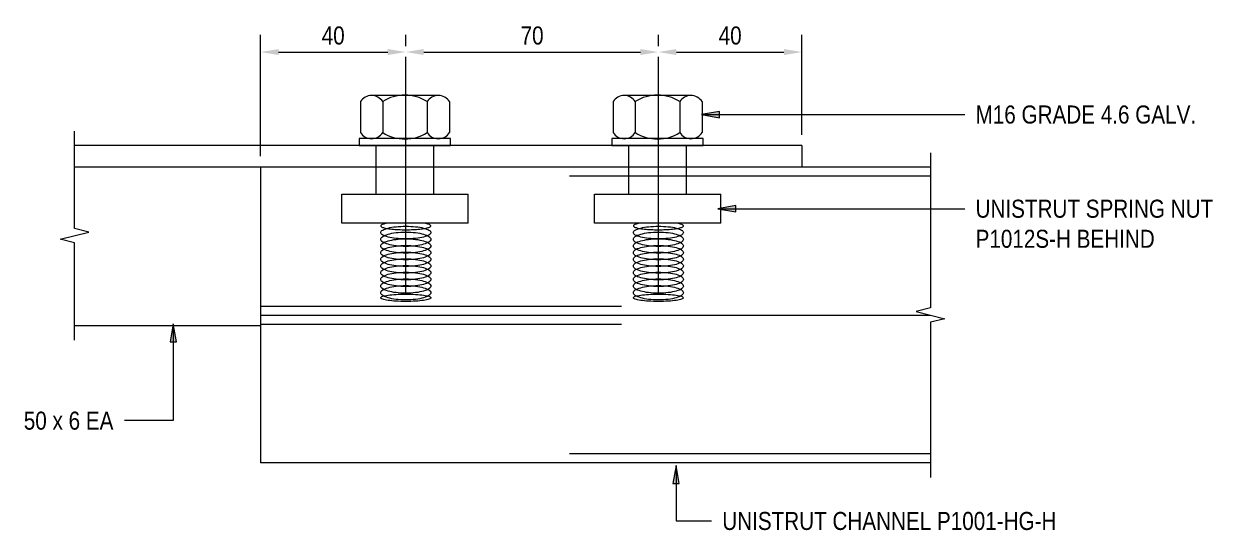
# Model space of a CAD drawing. Header units: metres. Extents: x 0.2 to 14.6, y -2.3 to 5.5.
# Drawn here: x 14.3155 to 14.6451, y 2.8937 to 3.034 of the extents above; entities that cross this region are included whole.
import ezdxf

# ---------------------------------------------------------------- set-up
doc = ezdxf.new("R2010")
doc.units = ezdxf.units.M
for name, pattern in [('Hidden - Small', [0.0022938, 0.0015, -0.0007938]), ('JacobsCenter', [0.015000000000000001, 0.009000000000000003, -0.0015, 0.003, -0.0015]), ('JacobsDash', [0.0045000000000000005, 0.003, -0.0015])]:
    doc.linetypes.add(name, pattern=pattern)
doc.layers.get('Defpoints').update_dxf_attribs({"color": 41})
for name, color, linetype, lineweight in [('A-ANNO-DIMS', 7, 'Continuous', 9), ('A-DETL', 7, 'Continuous', 13), ('A-DETL-GENF', 7, 'Continuous', 9), ('G-ANNO-TEXT', 7, 'Continuous', 9)]:
    doc.layers.add(name, color=color, linetype=linetype, lineweight=lineweight)
doc.styles.add('Arial Narrow_1', font='ARIALN.TTF', dxfattribs={"height": 0.005})
doc.dimstyles.new('Dimension_Standard_T__mm__2', dxfattribs={"dimscale": 0.3048, "dimtxt": 0.005117154868091298, "dimasz": 0.01640419947506562, "dimexe": 0.01574803149606299, "dimexo": 0.00984251968503937, "dimgap": 0.006561679790026247, "dimtad": 1, "dimdec": 0, "dimlfac": 1000, "dimzin": 0, "dimdsep": 46, "dimtxsty": 'Arial Narrow_1', "dimsah": 1, "dimcen": 0.09, "dimaunit": 1, "dimadec": 4, "dimazin": 0, "dimtfac": 1, "dimtdec": 4, "dimtix": 1, "dimtmove": 0, "dimatfit": 3, "dimfxl": 1, "dimtvp": 1, "dimtolj": 1, "dimtzin": 0, "dimlwd": 18, "dimlwe": 18, "dimarcsym": 2})

# ---------------------------------------------------------------- blocks, each defined once
blk = doc.blocks.new('CS_DET_BreakLine_ViewScale - CS_Std BreakLine-7327107-DRG-2873253 - DETAIL B - UNISTRUT')
at = {"layer": 'A-DETL-GENF'}
for p, q in [((0.04000000000000055, -0.004), (0.04200000000000054, 0.004)), ((0.04200000000000054, 0.004), (0.04300000000000051, 0)), ((-0.003999999999999971, 0), (0.03900000000000047, 0)), ((0.03900000000000047, 0), (0.04000000000000055, -0.004)), ((0.04300000000000051, 0), (0.08600000000000069, 0))]:
    blk.add_line(p, q, dxfattribs=at)
blk = doc.blocks.new('CS_DET_BreakLine_ViewScale - CS_Std BreakLine-7327108-DRG-2873253 - DETAIL B - UNISTRUT')
at = {"layer": 'A-DETL-GENF'}
for p, q in [((0.02399999999999986, 0.004), (0.02299999999999978, 0)), ((0.02599999999999984, -0.004), (0.02399999999999986, 0.004)), ((0.02299999999999978, 0), (-0.004000000000000004, 0)), ((0.02699999999999982, 0), (0.02599999999999984, -0.004)), ((0.05399999999999937, 0), (0.02699999999999982, 0))]:
    blk.add_line(p, q, dxfattribs=at)
blk = doc.blocks.new('DIMBLOCK28-DRG-2873253 - DETAIL B - UNISTRUT')
at = {"layer": 'A-ANNO-DIMS', "color": 0, "lineweight": 18, "transparency": 16777216}
for p, q in [((14.38109556276264, 2.997297823386355), (14.38109556276264, 3.031004186445569)), ((14.42132785864259, 3.027859983054045), (14.42132785864259, 3.031004186445569)), ((14.38609556276264, 3.026204186445569), (14.41632785864259, 3.026204186445569))]:
    blk.add_line(p, q, dxfattribs=at)
at = {"layer": 'A-ANNO-DIMS', "color": 0, "transparency": 16777216}
for points in [[(14.38609556276264, 3.027037519778902), (14.38609556276264, 3.025370853112235), (14.38109556276264, 3.026204186445569)], [(14.41632785864259, 3.027037519778902), (14.41632785864259, 3.025370853112235), (14.42132785864259, 3.026204186445569)]]:
    blk.add_solid(points, dxfattribs=at)
at = {"layer": 'Defpoints', "color": 0, "transparency": 16777216}
for p in [(14.42132785864259, 3.026204186445569), (14.42132785864259, 3.024859983054045), (14.38109556276264, 2.994297823386355)]:
    blk.add_point(p, dxfattribs=at)
at = {"layer": 'A-ANNO-DIMS', "color": 0, "lineweight": 18, "transparency": 16777216, "insert": (14.40121171070261, 3.030757051384177), "char_height": 0.005, "width": 0.007602630089735642, "attachment_point": 5, "style": 'Arial Narrow_1'}
blk.add_mtext('\\A1;40', dxfattribs=at)
blk = doc.blocks.new('DIMBLOCK29-DRG-2873253 - DETAIL B - UNISTRUT')
at = {"layer": 'A-ANNO-DIMS', "color": 0, "lineweight": 18, "transparency": 16777216}
for p, q in [((14.42132785864259, 3.027859983054045), (14.42132785864259, 3.031004186445569)), ((14.49132785864268, 3.027859983054045), (14.49132785864268, 3.031004186445569)), ((14.42632785864259, 3.026204186445569), (14.48632785864268, 3.026204186445569))]:
    blk.add_line(p, q, dxfattribs=at)
at = {"layer": 'A-ANNO-DIMS', "color": 0, "transparency": 16777216}
for points in [[(14.42632785864259, 3.027037519778902), (14.42632785864259, 3.025370853112235), (14.42132785864259, 3.026204186445569)], [(14.48632785864268, 3.027037519778902), (14.48632785864268, 3.025370853112235), (14.49132785864268, 3.026204186445569)]]:
    blk.add_solid(points, dxfattribs=at)
at = {"layer": 'Defpoints', "color": 0, "transparency": 16777216}
for p in [(14.49132785864268, 3.026204186445569), (14.42132785864259, 3.024859983054045), (14.49132785864268, 3.024859983054045)]:
    blk.add_point(p, dxfattribs=at)
at = {"layer": 'A-ANNO-DIMS', "color": 0, "lineweight": 18, "transparency": 16777216, "insert": (14.45632785864263, 3.030757051384177), "char_height": 0.005, "width": 0.007602630089735642, "attachment_point": 5, "style": 'Arial Narrow_1'}
blk.add_mtext('\\A1;70', dxfattribs=at)
blk = doc.blocks.new('DIMBLOCK30-DRG-2873253 - DETAIL B - UNISTRUT')
at = {"layer": 'A-ANNO-DIMS', "color": 0, "lineweight": 18, "transparency": 16777216}
for p, q in [((14.49132785864268, 3.027859983054045), (14.49132785864268, 3.031004186445569)), ((14.53109556276271, 3.003297823386356), (14.53109556276271, 3.031004186445569)), ((14.49632785864268, 3.026204186445569), (14.52609556276271, 3.026204186445569))]:
    blk.add_line(p, q, dxfattribs=at)
at = {"layer": 'A-ANNO-DIMS', "color": 0, "transparency": 16777216}
for points in [[(14.49632785864268, 3.027037519778902), (14.49632785864268, 3.025370853112235), (14.49132785864268, 3.026204186445569)], [(14.52609556276271, 3.027037519778902), (14.52609556276271, 3.025370853112235), (14.53109556276271, 3.026204186445569)]]:
    blk.add_solid(points, dxfattribs=at)
at = {"layer": 'Defpoints', "color": 0, "transparency": 16777216}
for p in [(14.53109556276271, 3.026204186445569), (14.49132785864268, 3.024859983054045), (14.53109556276271, 3.000297823386356)]:
    blk.add_point(p, dxfattribs=at)
at = {"layer": 'A-ANNO-DIMS', "color": 0, "lineweight": 18, "transparency": 16777216, "insert": (14.51121171070269, 3.030757051384177), "char_height": 0.005, "width": 0.007602630089735642, "attachment_point": 5, "style": 'Arial Narrow_1'}
blk.add_mtext('\\A1;40', dxfattribs=at)

msp = doc.modelspace()

# ---------------------------------------------------------------- hatches: boundary and pattern name
at = {"layer": 'G-ANNO-TEXT'}
for points in [[(14.50323764899706, 3.008888194989019), (14.50823764899706, 3.008006560085477), (14.50823764899706, 3.009769829892561)], [(14.507756777783, 2.982777495313065), (14.512756777783, 2.981895860409523), (14.512756777783, 2.983659130216608)], [(14.35691302355525, 2.950890876381609), (14.35603138865171, 2.945890876381609), (14.3577946584588, 2.945890876381609)], [(14.4962248708846, 2.911639316788072), (14.49534323598105, 2.906639316788072), (14.49710650578814, 2.906639316788072)]]:
    msp.add_hatch(color=256, dxfattribs=at).paths.add_polyline_path(points)

# ---------------------------------------------------------------- linework, layer by layer
at = {"layer": 'A-DETL', "linetype": 'JacobsCenter'}
for p, q in [((14.42132785864259, 2.959120750524211), (14.42132785864259, 3.024859983054045)), ((14.49132785864268, 2.959120750524211), (14.49132785864268, 3.024859983054045))]:
    msp.add_line(p, q, dxfattribs=at)
at = {"layer": 'A-DETL', "lineweight": 18}
for p, q in [((14.40875781163548, 3.012455951408091), (14.40875781163538, 3.003896626631646)), ((14.42109556276282, 3.014160917017529), (14.41182674973179, 3.014160917017638)), ((14.42109556276277, 3.014160917017513), (14.41182674972822, 3.014160917017623)), ((14.41492668719931, 3.012455951410455), (14.41492668719921, 3.003896626629944)), ((14.43034887610716, 3.014160917017418), (14.42109556276225, 3.014160917017527)), ((14.43034887610716, 3.014160917017403), (14.42109556276225, 3.014160917017512)), ((14.42726443832557, 3.012455951409642), (14.42726443832547, 3.003896626629663)), ((14.43343331388912, 3.012455951408918), (14.43343331388902, 3.003896626630068)), ((14.47875781163557, 3.012455951408533), (14.47875781163547, 3.003896626631204)), ((14.4910955627629, 3.014160917017529), (14.4818267497316, 3.014160917017638)), ((14.49109556276286, 3.014160917017513), (14.48182674972803, 3.014160917017623)), ((14.4849266871994, 3.012455951410014), (14.48492668719929, 3.003896626630122)), ((14.50034887610725, 3.014160917017418), (14.49109556276234, 3.014160917017527)), ((14.50034887610725, 3.014160917017403), (14.49109556276234, 3.014160917017512)), ((14.49726443832566, 3.012455951409642), (14.49726443832556, 3.003896626629663)), ((14.50343331388921, 3.012455951408918), (14.50343331388911, 3.003896626630068)), ((14.53109556276271, 3.000297823386356), (14.32952202487736, 3.000297823386356)), ((14.43374556276249, 3.002277823386356), (14.40844556276249, 3.002277823386356)), ((14.40844556276249, 3.002277823386356), (14.40844556276249, 3.000297823386356)), ((14.40844556276249, 3.000297823386356), (14.43374556276249, 3.000297823386356)), ((14.42109556276235, 3.002277823386357), (14.41182674972995, 3.002277823386467)), ((14.43034887610747, 3.002277823386247), (14.4210955627625, 3.002277823386356)), ((14.43374556276249, 3.000297823386356), (14.43374556276249, 3.002277823386356)), ((14.50374556276258, 3.002277823386356), (14.47844556276258, 3.002277823386356)), ((14.47844556276258, 3.002277823386356), (14.47844556276258, 3.000297823386356)), ((14.47844556276258, 3.000297823386356), (14.50374556276258, 3.000297823386356)), ((14.49109556276244, 3.002277823386357), (14.48182674973004, 3.002277823386467)), ((14.50034887610756, 3.002277823386247), (14.49109556276259, 3.002277823386356)), ((14.50374556276258, 3.000297823386356), (14.50374556276258, 3.002277823386356)), ((14.56670664532403, 2.994297823386354), (14.38109556276264, 2.994297823386354)), ((14.38109556276264, 2.994297823386354), (14.38109556276264, 2.912297823386353)), ((14.38109556276264, 2.953297823386357), (14.56670664532403, 2.953297823386356)), ((14.38109556276264, 2.950297823386356), (14.32952202487736, 2.950297823386356)), ((14.56670664532403, 2.912297823386353), (14.38109556276264, 2.912297823386353))]:
    msp.add_line(p, q, dxfattribs=at)
at = {"layer": 'A-DETL', "linetype": 'Hidden - Small', "lineweight": 9}
for p, q in [((14.41309556276208, 2.986792524083306), (14.41309556276208, 3.000297823386356)), ((14.42909556276235, 2.986792524083306), (14.42909556276235, 3.000297823386356)), ((14.48309556276216, 2.986792524083306), (14.48309556276216, 3.000297823386356)), ((14.49909556276244, 2.986792524083306), (14.49909556276244, 3.000297823386356)), ((14.40359556276254, 2.986792524083306), (14.43859556276244, 2.986792524083306)), ((14.40359556276254, 2.978792524083306), (14.40359556276254, 2.986792524083306)), ((14.43859556276244, 2.978792524083306), (14.43859556276244, 2.986792524083306)), ((14.47359556276263, 2.986792524083306), (14.50859556276225, 2.986792524083306)), ((14.47359556276263, 2.978792524083306), (14.47359556276263, 2.986792524083306)), ((14.50859556276225, 2.978792524083306), (14.50859556276225, 2.986792524083306)), ((14.43859556276244, 2.978792524083306), (14.40359556276254, 2.978792524083306)), ((14.50859556276225, 2.978792524083306), (14.47359556276263, 2.978792524083306))]:
    msp.add_line(p, q, dxfattribs=at)
at = {"layer": 'A-DETL'}
msp.add_line((14.53109556276271, 3.000297823386356), (14.53109556276271, 2.994297823386354), dxfattribs=at)
at = {"layer": 'A-DETL', "linetype": 'JacobsDash', "lineweight": 18}
for p, q in [((14.38109556276264, 2.994297823386355), (14.32952202487736, 2.994297823386355)), ((14.56670664532403, 2.991797823386356), (14.38109556276264, 2.991797823386356)), ((14.38109556276264, 2.955797823386357), (14.56670664532403, 2.955797823386356)), ((14.38109556276264, 2.950797823386358), (14.56670664532403, 2.950797823386357)), ((14.56670664532403, 2.914797823386353), (14.38109556276264, 2.914797823386353))]:
    msp.add_line(p, q, dxfattribs=at)
at = {"layer": 'A-DETL', "lineweight": 18}
for centre, radius, start, end in [((14.41184224941814, 3.010518490491557), 0.003642459503984793, 32.13460215940504, 147.8653978716264), ((14.41184224941814, 3.010518490491557), 0.003642459503984301, 32.13460215598668, 147.8653978716297), ((14.42109556276277, 3.002880641995713), 0.01139041597514491, 57.20841521182991, 122.7915847887773), ((14.43034887610712, 3.010518420038219), 0.003642496979200161, 32.13554058439248, 147.8644593987192), ((14.48184224941795, 3.010518490491557), 0.003642459503985012, 32.13460215703287, 147.8653978634188), ((14.48184224941795, 3.010518490491557), 0.003642459503984861, 32.13460215597578, 147.8653978634214), ((14.49109556276285, 3.002880641995713), 0.01139041597514491, 57.20841521182991, 122.7915847899496), ((14.50034887610721, 3.010518420038219), 0.003642496979200161, 32.13554058439248, 147.8644593987192), ((14.41184224941814, 3.005834087548019), 0.003642459503984263, 212.134602125389, 327.8653978377143), ((14.41184224941814, 3.005834087548019), 0.003642459503984263, 212.134602125389, 327.8653978377143), ((14.42109556276277, 3.013471936043647), 0.01139041597514522, 237.2084152106403, 302.7915847875955), ((14.43034887610712, 3.005834158000926), 0.003642496979199462, 212.135540598448, 327.8644594126374), ((14.48184224941795, 3.005834087548019), 0.003642459503985087, 212.1346021335957, 327.865397842448), ((14.48184224941795, 3.005834087548019), 0.003642459503985087, 212.1346021335957, 327.865397842448), ((14.49109556276313, 3.013471936043647), 0.01139041597514446, 237.2084152082853, 302.7915847864174), ((14.50034887610721, 3.005834158000926), 0.003642496979199462, 212.1355406008086, 327.8644594126374)]:
    msp.add_arc(centre, radius, start, end, dxfattribs=at)
at = {"layer": 'A-DETL', "linetype": 'JacobsDash', "lineweight": 9}
for centre, major_axis, ratio, start_param, end_param in [((14.42132785864259, 2.97802513488239), (0.00694199861315197, 0), 0.1555588327071999, 2.351215812241944, 7.073562148527618), ((14.49132785864268, 2.97802513488239), (0.006941998613149459, 0), 0.1555588327072562, 2.351215812241943, 7.073562148527436)]:
    msp.add_ellipse(centre, major_axis=major_axis, ratio=ratio, start_param=start_param, end_param=end_param, dxfattribs=at)
for centre, ratio in [((14.42132785864259, 2.976170896466151), 0.2533113546738692), ((14.42132785864259, 2.974316658049912), 0.2852013525910291), ((14.49132785864268, 2.976170896466151), 0.2533113546738692), ((14.49132785864268, 2.974316658049912), 0.2852013525910291), ((14.42132785864259, 2.972462419633673), 0.2852013525910291), ((14.49132785864268, 2.972462419633673), 0.2852013525910291), ((14.42132785864259, 2.970608181217433), 0.2852013525910291), ((14.42132785864259, 2.968753942801194), 0.2852013525910291), ((14.49132785864268, 2.970608181217433), 0.2852013525910291), ((14.49132785864268, 2.968753942801194), 0.2852013525910291), ((14.42132785864259, 2.966899704384955), 0.285201352591093), ((14.42132785864259, 2.965045465968716), 0.2852013525910291), ((14.49132785864268, 2.966899704384955), 0.285201352591093), ((14.49132785864268, 2.965045465968716), 0.2852013525910291), ((14.42132785864259, 2.963191227552477), 0.2852013525910291), ((14.42132785864259, 2.961336989136238), 0.2852013525910291), ((14.49132785864268, 2.963191227552477), 0.2852013525910291), ((14.49132785864268, 2.961336989136238), 0.2852013525910291), ((14.42132785864259, 2.959482750719999), 0.2852013525910291), ((14.49132785864268, 2.959482750719999), 0.2852013525910291), ((14.42132785864259, 2.958097262303759), 0.1474342300377163), ((14.49132785864268, 2.958097262303759), 0.1474342300377163)]:
    msp.add_ellipse(centre, major_axis=(0.006941998613148925, 0), ratio=ratio, dxfattribs=at)
at = {"layer": 'G-ANNO-TEXT'}
for p, q in [((14.50823764899706, 3.009769829892561), (14.50323764899706, 3.008888194989019)), ((14.50823764899706, 3.008006560085477), (14.50823764899706, 3.009769829892561)), ((14.50323764899706, 3.008888194989019), (14.50823764899706, 3.008006560085477)), ((14.50323764899706, 3.008888194989019), (14.57621074132409, 3.008888194989019)), ((14.512756777783, 2.983659130216608), (14.507756777783, 2.982777495313065)), ((14.507756777783, 2.982777495313065), (14.512756777783, 2.981895860409523)), ((14.507756777783, 2.982777495313065), (14.57621074132409, 2.982777495313065)), ((14.512756777783, 2.981895860409523), (14.512756777783, 2.983659130216608)), ((14.35691302355525, 2.950890876381609), (14.35603138865171, 2.945890876381609)), ((14.3577946584588, 2.945890876381609), (14.35691302355525, 2.950890876381609)), ((14.35691302355525, 2.950890876381609), (14.35691302355525, 2.924032762451074)), ((14.35603138865171, 2.945890876381609), (14.3577946584588, 2.945890876381609)), ((14.34348396658999, 2.924032762451074), (14.34335479992332, 2.924032762451074)), ((14.35691302355525, 2.924032762451074), (14.34348396658999, 2.924032762451074)), ((14.4962248708846, 2.911639316788072), (14.49534323598105, 2.906639316788072)), ((14.49710650578814, 2.906639316788072), (14.4962248708846, 2.911639316788072)), ((14.4962248708846, 2.911639316788072), (14.4962248708846, 2.896232798139437)), ((14.49534323598105, 2.906639316788072), (14.49710650578814, 2.906639316788072)), ((14.4962248708846, 2.896232798139437), (14.50602901911554, 2.896232798139437))]:
    msp.add_line(p, q, dxfattribs=at)

# ---------------------------------------------------------------- block references
at = {"layer": 'A-DETL-GENF', "rotation": 270}
for name, p in [('CS_DET_BreakLine_ViewScale - CS_Std BreakLine-7327108-DRG-2873253 - DETAIL B - UNISTRUT', (14.32952202487736, 3.000297823386356)), ('CS_DET_BreakLine_ViewScale - CS_Std BreakLine-7327107-DRG-2873253 - DETAIL B - UNISTRUT', (14.56670664532403, 2.994297823386354))]:
    msp.add_blockref(name, p, dxfattribs=at)

# ---------------------------------------------------------------- texts
at = {"layer": 'G-ANNO-TEXT', "char_height": 0.005, "attachment_point": 1, "style": 'Arial Narrow_1', "bg_fill": 3, "box_fill_scale": 1, "bg_fill_color": 256, "bg_fill_transparency": 0}
for s, insert in [('M16 GRADE 4.6 GALV.', (14.57921074132409, 3.011388194989019)), ('UNISTRUT SPRING NUT', (14.57921074132409, 2.985277495313066)), ('P1012S-H BEHIND', (14.57921074132409, 2.976943120313066)), ('50 x 6 EA', (14.31548396658999, 2.926532762451074)), ('UNISTRUT CHANNEL P1001-HG-H', (14.50902901911554, 2.898732798139437))]:
    msp.add_mtext(s, dxfattribs=dict(at, insert=insert))

# ---------------------------------------------------------------- dimensions: what is measured, and where the dimension line sits
at = {"layer": 'A-ANNO-DIMS', "lineweight": 18}
for base, p1, p2, override, picture, middle in [((14.42132785864259, 3.026204186445569), (14.38109556276264, 2.994297823386355), (14.42132785864259, 3.024859983054045), {"dimpost": '<>', "dimfxl": 0.05052408569509654}, 'DIMBLOCK28-DRG-2873253 - DETAIL B - UNISTRUT', (14.40121171070261, 3.030757051384177)), ((14.49132785864268, 3.026204186445569), (14.42132785864259, 3.024859983054045), (14.49132785864268, 3.024859983054045), {"dimpost": '<>', "dimfxl": 0.07000000000008733}, 'DIMBLOCK29-DRG-2873253 - DETAIL B - UNISTRUT', (14.45632785864263, 3.030757051384177)), ((14.53109556276271, 3.026204186445569), (14.49132785864268, 3.024859983054045), (14.53109556276271, 3.000297823386356), {"dimpost": '<>', "dimfxl": 0.04674152306589137}, 'DIMBLOCK30-DRG-2873253 - DETAIL B - UNISTRUT', (14.51121171070269, 3.030757051384177))]:
    dim = msp.add_linear_dim(base=base, p1=p1, p2=p2, dimstyle='Dimension_Standard_T__mm__2', override=override, dxfattribs=at)
    dim.commit()
    dim.dimension.update_dxf_attribs({"geometry": picture, "text_midpoint": middle})

doc.saveas('drawing.dxf')
